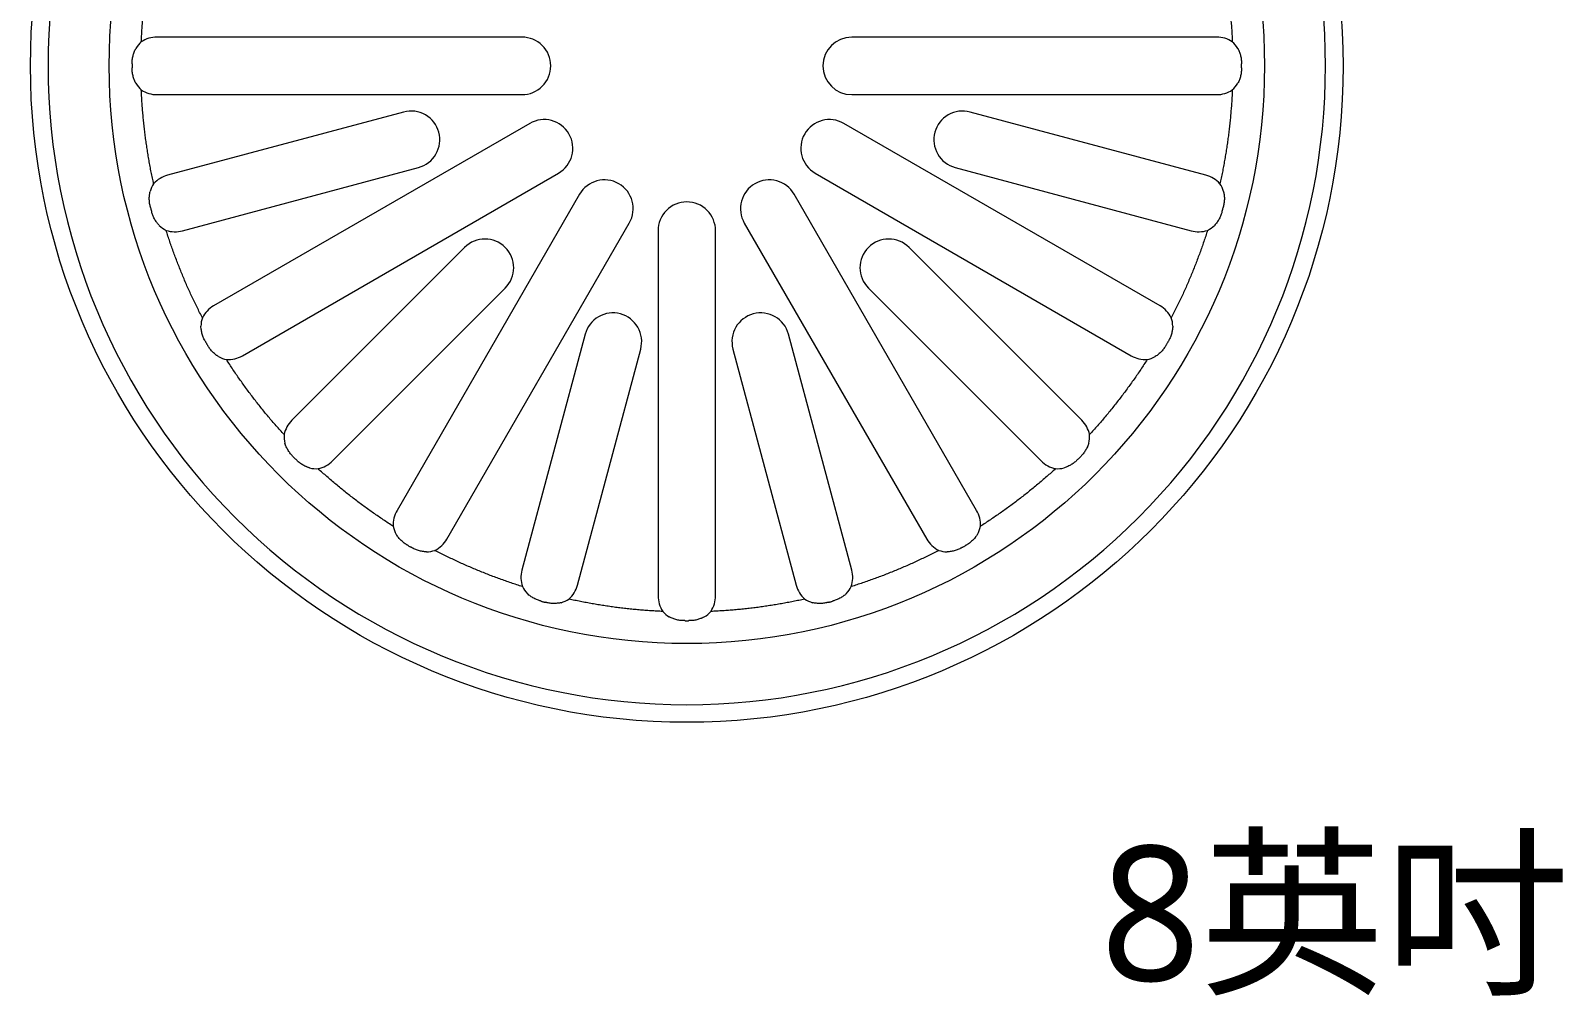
# Model space of a CAD drawing. Header units: millimetres. Extents: x 3083 to 7283, y 663 to 4579.
# Drawn here: x 3850.9 to 4077.1, y 3687.8 to 3831 of the extents above; entities that cross this region are included whole.
import ezdxf

# ---------------------------------------------------------------- set-up
doc = ezdxf.new("R2010")
doc.units = ezdxf.units.MM
doc.styles.add('微軟正黑體-20', font='Microsoft JhengHei.ttf', dxfattribs={"height": 20})

msp = doc.modelspace()

# ---------------------------------------------------------------- linework, layer by layer
at = {"lineweight": 5}
for p, q in [((3923.93, 3830.05), (3869.73, 3830.05)), ((4027.07, 3830.05), (3972.88, 3830.05)), ((3869.73, 3821.51), (3923.93, 3821.51)), ((3972.88, 3821.51), (4027.07, 3821.51)), ((3906.35, 3818.93), (3871.31, 3809.55)), ((4025.49, 3809.55), (3990.46, 3818.93)), ((3925.07, 3817.24), (3878.14, 3790.15)), ((4018.67, 3790.15), (3971.73, 3817.24)), ((3873.52, 3801.3), (3908.56, 3810.69)), ((3882.41, 3782.75), (3929.34, 3809.85)), ((3967.46, 3809.85), (4014.4, 3782.75)), ((3988.25, 3810.69), (4023.28, 3801.3)), ((3932.47, 3806.72), (3905.37, 3759.79)), ((3991.43, 3759.79), (3964.34, 3806.72)), ((3912.76, 3755.52), (3939.86, 3802.45)), ((3956.94, 3802.45), (3984.04, 3755.52)), ((3944.13, 3801.31), (3944.13, 3747.11)), ((3952.67, 3747.11), (3952.67, 3801.31)), ((3915.4, 3798.82), (3889.75, 3773.17)), ((4007.05, 3773.17), (3981.4, 3798.82)), ((3895.79, 3767.14), (3921.44, 3792.79)), ((3975.36, 3792.79), (4001.01, 3767.14)), ((3933.3, 3785.94), (3923.92, 3750.9)), ((3932.16, 3748.69), (3941.55, 3783.73)), ((3955.25, 3783.73), (3964.64, 3748.69)), ((3972.89, 3750.9), (3963.5, 3785.94))]:
    msp.add_line(p, q, dxfattribs=at)
for radius in [97.46, 85.77]:
    msp.add_circle((3948.4, 3825.78), radius, dxfattribs=at)
for points, knots in [([(4043.24, 3825.78), (4043.24, 3800.63), (4033.25, 3776.51), (3997.68, 3740.93), (3973.55, 3730.94), (3923.25, 3730.94), (3899.12, 3740.93), (3863.55, 3776.51), (3853.56, 3800.63), (3853.56, 3850.94), (3863.55, 3875.06), (3899.12, 3910.63), (3923.25, 3920.62), (3973.55, 3920.62), (3997.68, 3910.63), (4033.25, 3875.06), (4043.24, 3850.94), (4043.24, 3825.78)], [0, 0, 0, 0, 0.125, 0.125, 0.25, 0.25, 0.375, 0.375, 0.5, 0.5, 0.625, 0.625, 0.75, 0.75, 0.875, 0.875, 1, 1, 1, 1]), ([(3867.4, 3829.36), (3867.41, 3829.65), (3867.44, 3830.24), (3867.49, 3831.12), (3867.56, 3832), (3867.63, 3832.87), (3867.71, 3833.75), (3867.8, 3834.62), (3867.9, 3835.49), (3868.01, 3836.37), (3868.13, 3837.24), (3868.26, 3838.11), (3868.4, 3838.97), (3868.55, 3839.84), (3868.7, 3840.7), (3868.87, 3841.57), (3869.05, 3842.43), (3869.17, 3843.01), (3869.23, 3843.29)], [0, 0, 0, 0, 0.062629, 0.125206, 0.187739, 0.250236, 0.312703, 0.375147, 0.437577, 0.5, 0.562423, 0.624853, 0.687297, 0.749764, 0.812261, 0.874794, 0.937371, 1, 1, 1, 1]), ([(4027.57, 3843.29), (4027.63, 3843.01), (4027.76, 3842.43), (4027.93, 3841.57), (4028.1, 3840.7), (4028.25, 3839.84), (4028.4, 3838.97), (4028.54, 3838.11), (4028.67, 3837.24), (4028.79, 3836.37), (4028.9, 3835.49), (4029, 3834.62), (4029.09, 3833.75), (4029.17, 3832.87), (4029.24, 3832), (4029.31, 3831.12), (4029.36, 3830.24), (4029.39, 3829.65), (4029.4, 3829.36)], [0, 0, 0, 0, 0.062629, 0.125206, 0.187739, 0.250236, 0.312703, 0.375147, 0.437577, 0.5, 0.562423, 0.624853, 0.687297, 0.749764, 0.812261, 0.874794, 0.937371, 1, 1, 1, 1]), ([(3923.93, 3821.51), (3925.06, 3821.51), (3926.14, 3821.96), (3927.75, 3823.56), (3928.2, 3824.65), (3928.2, 3826.92), (3927.75, 3828), (3926.14, 3829.6), (3925.06, 3830.05), (3923.93, 3830.05)], [0, 0, 0, 0, 0.25, 0.25, 0.5, 0.5, 0.75, 0.75, 1, 1, 1, 1]), ([(3972.88, 3830.05), (3970.52, 3830.05), (3968.61, 3828.14), (3968.61, 3823.43), (3970.52, 3821.51), (3972.88, 3821.51)], [0, 0, 0, 0, 0.5, 0.5, 1, 1, 1, 1]), ([(3866.03, 3826.09), (3866.03, 3826.14), (3866.03, 3826.24), (3866.04, 3826.44), (3866.06, 3826.68), (3866.1, 3826.97), (3866.16, 3827.26), (3866.24, 3827.55), (3866.34, 3827.83), (3866.45, 3828.11), (3866.54, 3828.28), (3866.58, 3828.38)], [0, 0, 0, 0, 0.056345, 0.124658, 0.249629, 0.364108, 0.499576, 0.61727, 0.749624, 0.866249, 1, 1, 1, 1]), ([(4030.22, 3828.38), (4030.24, 3828.33), (4030.29, 3828.24), (4030.35, 3828.1), (4030.41, 3827.97), (4030.48, 3827.78), (4030.56, 3827.55), (4030.64, 3827.26), (4030.7, 3826.97), (4030.74, 3826.68), (4030.76, 3826.44), (4030.77, 3826.24), (4030.77, 3826.14), (4030.77, 3826.09)], [0, 0, 0, 0, 0.068534, 0.133405, 0.193969, 0.249675, 0.38202, 0.499626, 0.635108, 0.749654, 0.874925, 0.943475, 1, 1, 1, 1]), ([(3866.03, 3826.09), (3866.03, 3826.04), (3866.02, 3825.94), (3866.02, 3825.84), (3866.02, 3825.78)], [0, 0, 0, 0, 0.5004, 1, 1, 1, 1]), ([(3866.02, 3825.78), (3866.02, 3825.73), (3866.02, 3825.63), (3866.03, 3825.52), (3866.03, 3825.47)], [0, 0, 0, 0, 0.4996, 1, 1, 1, 1]), ([(3866.58, 3823.19), (3866.56, 3823.24), (3866.51, 3823.33), (3866.45, 3823.47), (3866.39, 3823.6), (3866.32, 3823.78), (3866.24, 3824.01), (3866.16, 3824.31), (3866.1, 3824.59), (3866.06, 3824.89), (3866.04, 3825.13), (3866.03, 3825.33), (3866.03, 3825.43), (3866.03, 3825.47)], [0, 0, 0, 0, 0.068534, 0.133405, 0.193969, 0.249675, 0.38202, 0.499626, 0.635108, 0.749654, 0.874925, 0.943475, 1, 1, 1, 1]), ([(4030.77, 3825.47), (4030.77, 3825.43), (4030.77, 3825.33), (4030.76, 3825.13), (4030.74, 3824.89), (4030.7, 3824.59), (4030.64, 3824.31), (4030.56, 3824.01), (4030.46, 3823.74), (4030.35, 3823.46), (4030.27, 3823.28), (4030.22, 3823.19)], [0, 0, 0, 0, 0.056345, 0.124658, 0.249629, 0.364108, 0.499576, 0.61727, 0.749624, 0.866249, 1, 1, 1, 1]), ([(4030.78, 3825.78), (4030.78, 3825.84), (4030.78, 3825.94), (4030.77, 3826.04), (4030.77, 3826.09)], [0, 0, 0, 0, 0.4996, 1, 1, 1, 1]), ([(4030.77, 3825.47), (4030.77, 3825.52), (4030.78, 3825.63), (4030.78, 3825.73), (4030.78, 3825.78)], [0, 0, 0, 0, 0.5004, 1, 1, 1, 1]), ([(3869.23, 3808.27), (3869.17, 3808.56), (3869.05, 3809.13), (3868.87, 3810), (3868.7, 3810.86), (3868.55, 3811.73), (3868.4, 3812.59), (3868.26, 3813.46), (3868.13, 3814.33), (3868.01, 3815.2), (3867.9, 3816.07), (3867.8, 3816.94), (3867.71, 3817.82), (3867.63, 3818.69), (3867.56, 3819.57), (3867.49, 3820.45), (3867.44, 3821.33), (3867.41, 3821.91), (3867.4, 3822.21)], [0, 0, 0, 0, 0.062629, 0.125206, 0.187739, 0.250236, 0.312703, 0.375147, 0.437577, 0.5, 0.562423, 0.624853, 0.687297, 0.749764, 0.812261, 0.874794, 0.937371, 1, 1, 1, 1]), ([(4029.4, 3822.21), (4029.39, 3821.91), (4029.36, 3821.33), (4029.31, 3820.45), (4029.24, 3819.57), (4029.17, 3818.69), (4029.09, 3817.82), (4029, 3816.94), (4028.9, 3816.07), (4028.79, 3815.2), (4028.67, 3814.33), (4028.54, 3813.46), (4028.4, 3812.59), (4028.25, 3811.73), (4028.1, 3810.86), (4027.93, 3810), (4027.76, 3809.13), (4027.63, 3808.56), (4027.57, 3808.27)], [0, 0, 0, 0, 0.062629, 0.125206, 0.187739, 0.250236, 0.312703, 0.375147, 0.437577, 0.5, 0.562423, 0.624853, 0.687297, 0.749764, 0.812261, 0.874794, 0.937371, 1, 1, 1, 1]), ([(3908.56, 3810.69), (3909.65, 3810.98), (3910.58, 3811.7), (3911.71, 3813.66), (3911.87, 3814.82), (3911.28, 3817.01), (3910.57, 3817.94), (3908.61, 3819.07), (3907.44, 3819.23), (3906.35, 3818.93)], [0, 0, 0, 0, 0.25, 0.25, 0.5, 0.5, 0.75, 0.75, 1, 1, 1, 1]), ([(3929.34, 3809.85), (3931.38, 3811.03), (3932.08, 3813.64), (3929.72, 3817.72), (3927.11, 3818.42), (3925.07, 3817.24)], [0, 0, 0, 0, 0.5, 0.5, 1, 1, 1, 1]), ([(3971.73, 3817.24), (3969.69, 3818.42), (3967.08, 3817.72), (3964.72, 3813.64), (3965.42, 3811.03), (3967.46, 3809.85)], [0, 0, 0, 0, 0.5, 0.5, 1, 1, 1, 1]), ([(3990.46, 3818.93), (3989.36, 3819.23), (3988.2, 3819.07), (3986.23, 3817.94), (3985.52, 3817.01), (3984.93, 3814.82), (3985.09, 3813.66), (3986.22, 3811.7), (3987.15, 3810.98), (3988.25, 3810.69)], [0, 0, 0, 0, 0.25, 0.25, 0.5, 0.5, 0.75, 0.75, 1, 1, 1, 1]), ([(3939.86, 3802.45), (3941.04, 3804.49), (3940.34, 3807.11), (3936.26, 3809.46), (3933.64, 3808.76), (3932.47, 3806.72)], [0, 0, 0, 0, 0.5, 0.5, 1, 1, 1, 1]), ([(3964.34, 3806.72), (3963.77, 3807.7), (3962.84, 3808.42), (3960.65, 3809), (3959.48, 3808.85), (3957.52, 3807.72), (3956.81, 3806.79), (3956.22, 3804.6), (3956.37, 3803.43), (3956.94, 3802.45)], [0, 0, 0, 0, 0.25, 0.25, 0.5, 0.5, 0.75, 0.75, 1, 1, 1, 1]), ([(3868.76, 3804.77), (3868.75, 3804.81), (3868.72, 3804.9), (3868.68, 3805.1), (3868.63, 3805.34), (3868.6, 3805.63), (3868.58, 3805.92), (3868.58, 3806.23), (3868.6, 3806.52), (3868.64, 3806.82), (3868.68, 3807.01), (3868.7, 3807.11)], [0, 0, 0, 0, 0.056345, 0.124658, 0.249629, 0.364108, 0.499576, 0.61727, 0.749624, 0.866249, 1, 1, 1, 1]), ([(4028.1, 3807.11), (4028.11, 3807.06), (4028.13, 3806.96), (4028.16, 3806.81), (4028.18, 3806.67), (4028.2, 3806.47), (4028.22, 3806.23), (4028.22, 3805.92), (4028.2, 3805.63), (4028.17, 3805.34), (4028.12, 3805.1), (4028.08, 3804.9), (4028.05, 3804.81), (4028.04, 3804.77)], [0, 0, 0, 0, 0.0688251, 0.1337958, 0.1942648, 0.2496751, 0.382028, 0.4996256, 0.635058, 0.7496544, 0.8749252, 0.9434679, 1, 1, 1, 1]), ([(3868.76, 3804.77), (3868.77, 3804.72), (3868.79, 3804.61), (3868.83, 3804.46), (3868.87, 3804.31), (3868.9, 3804.21), (3868.92, 3804.16)], [0, 0, 0, 0, 0.250382, 0.5, 0.749618, 1, 1, 1, 1]), ([(3870.04, 3802.1), (3870.01, 3802.14), (3869.94, 3802.22), (3869.84, 3802.34), (3869.75, 3802.45), (3869.64, 3802.61), (3869.5, 3802.81), (3869.35, 3803.07), (3869.21, 3803.33), (3869.1, 3803.6), (3869.02, 3803.83), (3868.96, 3804.02), (3868.93, 3804.12), (3868.92, 3804.16)], [0, 0, 0, 0, 0.068825, 0.133796, 0.194265, 0.249675, 0.382028, 0.499626, 0.635058, 0.749654, 0.874925, 0.943468, 1, 1, 1, 1]), ([(3952.67, 3801.31), (3952.67, 3802.44), (3952.22, 3803.53), (3950.62, 3805.13), (3949.53, 3805.58), (3947.27, 3805.58), (3946.18, 3805.13), (3944.58, 3803.53), (3944.13, 3802.44), (3944.13, 3801.31)], [0, 0, 0, 0, 0.25, 0.25, 0.5, 0.5, 0.75, 0.75, 1, 1, 1, 1]), ([(4027.88, 3804.16), (4027.87, 3804.12), (4027.84, 3804.03), (4027.79, 3803.84), (4027.7, 3803.61), (4027.59, 3803.33), (4027.46, 3803.07), (4027.3, 3802.81), (4027.14, 3802.57), (4026.96, 3802.33), (4026.83, 3802.18), (4026.76, 3802.1)], [0, 0, 0, 0, 0.056345, 0.124658, 0.249629, 0.364108, 0.499576, 0.61727, 0.749624, 0.866249, 1, 1, 1, 1]), ([(4027.88, 3804.16), (4027.9, 3804.21), (4027.93, 3804.31), (4027.97, 3804.46), (4028.01, 3804.61), (4028.03, 3804.72), (4028.04, 3804.77)], [0, 0, 0, 0, 0.250382, 0.5, 0.749618, 1, 1, 1, 1]), ([(3876.46, 3788.38), (3876.33, 3788.64), (3876.06, 3789.16), (3875.67, 3789.95), (3875.28, 3790.74), (3874.91, 3791.54), (3874.54, 3792.34), (3874.18, 3793.14), (3873.83, 3793.94), (3873.49, 3794.75), (3873.16, 3795.57), (3872.84, 3796.38), (3872.52, 3797.21), (3872.22, 3798.03), (3871.92, 3798.86), (3871.63, 3799.69), (3871.35, 3800.52), (3871.17, 3801.08), (3871.09, 3801.36)], [0, 0, 0, 0, 0.062629, 0.125206, 0.187739, 0.250236, 0.312703, 0.375147, 0.437577, 0.5, 0.562423, 0.624853, 0.687297, 0.749764, 0.812261, 0.874794, 0.937371, 1, 1, 1, 1]), ([(3921.44, 3792.79), (3923.11, 3794.45), (3923.11, 3797.16), (3919.78, 3800.49), (3917.07, 3800.49), (3915.4, 3798.82)], [0, 0, 0, 0, 0.5, 0.5, 1, 1, 1, 1]), ([(3981.4, 3798.82), (3979.73, 3800.49), (3977.03, 3800.49), (3973.69, 3797.16), (3973.69, 3794.45), (3975.36, 3792.79)], [0, 0, 0, 0, 0.5, 0.5, 1, 1, 1, 1]), ([(4025.72, 3801.36), (4025.63, 3801.08), (4025.45, 3800.52), (4025.17, 3799.69), (4024.88, 3798.86), (4024.58, 3798.03), (4024.28, 3797.21), (4023.97, 3796.38), (4023.64, 3795.57), (4023.31, 3794.75), (4022.97, 3793.94), (4022.62, 3793.14), (4022.26, 3792.34), (4021.9, 3791.54), (4021.52, 3790.74), (4021.14, 3789.95), (4020.74, 3789.16), (4020.47, 3788.64), (4020.34, 3788.38)], [0, 0, 0, 0, 0.062629, 0.125206, 0.187739, 0.250236, 0.312703, 0.375147, 0.437577, 0.5, 0.562423, 0.624853, 0.687297, 0.749764, 0.812261, 0.874794, 0.937371, 1, 1, 1, 1]), ([(3941.55, 3783.73), (3941.85, 3784.82), (3941.69, 3785.99), (3940.56, 3787.95), (3939.63, 3788.66), (3937.44, 3789.25), (3936.27, 3789.1), (3934.31, 3787.96), (3933.6, 3787.03), (3933.3, 3785.94)], [0, 0, 0, 0, 0.25, 0.25, 0.5, 0.5, 0.75, 0.75, 1, 1, 1, 1]), ([(3963.5, 3785.94), (3962.89, 3788.21), (3960.54, 3789.57), (3955.99, 3788.35), (3954.64, 3786), (3955.25, 3783.73)], [0, 0, 0, 0, 0.5, 0.5, 1, 1, 1, 1]), ([(3876.91, 3784.87), (3876.89, 3784.91), (3876.84, 3784.99), (3876.75, 3785.17), (3876.64, 3785.39), (3876.53, 3785.66), (3876.44, 3785.94), (3876.37, 3786.24), (3876.31, 3786.52), (3876.27, 3786.82), (3876.25, 3787.02), (3876.25, 3787.12)], [0, 0, 0, 0, 0.056345, 0.124658, 0.249629, 0.364108, 0.499576, 0.61727, 0.749624, 0.866249, 1, 1, 1, 1]), ([(4020.56, 3787.12), (4020.55, 3787.07), (4020.55, 3786.96), (4020.53, 3786.81), (4020.51, 3786.67), (4020.48, 3786.48), (4020.44, 3786.24), (4020.36, 3785.94), (4020.27, 3785.67), (4020.16, 3785.39), (4020.05, 3785.17), (4019.96, 3784.99), (4019.91, 3784.91), (4019.89, 3784.87)], [0, 0, 0, 0, 0.0688251, 0.1337958, 0.1942648, 0.2496751, 0.382028, 0.4996256, 0.635058, 0.7496544, 0.8749252, 0.9434679, 1, 1, 1, 1]), ([(3876.91, 3784.87), (3876.94, 3784.82), (3876.98, 3784.73), (3877.06, 3784.59), (3877.14, 3784.46), (3877.2, 3784.37), (3877.23, 3784.33)], [0, 0, 0, 0, 0.250382, 0.5, 0.749618, 1, 1, 1, 1]), ([(3878.84, 3782.63), (3878.8, 3782.66), (3878.71, 3782.71), (3878.58, 3782.8), (3878.47, 3782.89), (3878.32, 3783.01), (3878.14, 3783.17), (3877.92, 3783.38), (3877.72, 3783.6), (3877.54, 3783.84), (3877.4, 3784.04), (3877.3, 3784.2), (3877.25, 3784.29), (3877.23, 3784.33)], [0, 0, 0, 0, 0.068825, 0.133796, 0.194265, 0.249675, 0.382028, 0.499626, 0.635058, 0.749654, 0.874925, 0.943468, 1, 1, 1, 1]), ([(4019.58, 3784.33), (4019.55, 3784.29), (4019.51, 3784.21), (4019.4, 3784.04), (4019.26, 3783.84), (4019.08, 3783.6), (4018.88, 3783.39), (4018.67, 3783.17), (4018.45, 3782.98), (4018.21, 3782.79), (4018.05, 3782.68), (4017.96, 3782.63)], [0, 0, 0, 0, 0.056345, 0.124658, 0.249629, 0.364108, 0.499576, 0.61727, 0.749624, 0.866249, 1, 1, 1, 1]), ([(4019.58, 3784.33), (4019.61, 3784.37), (4019.66, 3784.46), (4019.74, 3784.59), (4019.82, 3784.73), (4019.87, 3784.82), (4019.89, 3784.87)], [0, 0, 0, 0, 0.250382, 0.5, 0.749618, 1, 1, 1, 1]), ([(3888.59, 3771.04), (3888.4, 3771.25), (3888, 3771.69), (3887.42, 3772.35), (3886.84, 3773.01), (3886.27, 3773.68), (3885.71, 3774.36), (3885.16, 3775.04), (3884.61, 3775.73), (3884.07, 3776.42), (3883.54, 3777.12), (3883.02, 3777.83), (3882.5, 3778.54), (3882, 3779.26), (3881.49, 3779.98), (3881, 3780.71), (3880.52, 3781.44), (3880.2, 3781.94), (3880.04, 3782.18)], [0, 0, 0, 0, 0.062629, 0.125206, 0.187739, 0.250236, 0.312703, 0.375147, 0.437577, 0.5, 0.562423, 0.624853, 0.687297, 0.749764, 0.812261, 0.874794, 0.937371, 1, 1, 1, 1]), ([(4016.76, 3782.18), (4016.6, 3781.94), (4016.29, 3781.44), (4015.8, 3780.71), (4015.31, 3779.98), (4014.81, 3779.26), (4014.3, 3778.54), (4013.78, 3777.83), (4013.26, 3777.12), (4012.73, 3776.42), (4012.19, 3775.73), (4011.64, 3775.04), (4011.09, 3774.36), (4010.53, 3773.68), (4009.96, 3773.01), (4009.38, 3772.35), (4008.8, 3771.69), (4008.4, 3771.25), (4008.21, 3771.04)], [0, 0, 0, 0, 0.062629, 0.125206, 0.187739, 0.250236, 0.312703, 0.375147, 0.437577, 0.5, 0.562423, 0.624853, 0.687297, 0.749764, 0.812261, 0.874794, 0.937371, 1, 1, 1, 1]), ([(3889.94, 3767.76), (3889.91, 3767.79), (3889.84, 3767.86), (3889.7, 3768.01), (3889.54, 3768.19), (3889.37, 3768.43), (3889.21, 3768.67), (3889.06, 3768.94), (3888.93, 3769.2), (3888.81, 3769.48), (3888.74, 3769.66), (3888.71, 3769.76)], [0, 0, 0, 0, 0.056345, 0.124658, 0.249629, 0.364108, 0.499576, 0.61727, 0.749624, 0.866249, 1, 1, 1, 1]), ([(4008.09, 3769.76), (4008.07, 3769.71), (4008.04, 3769.61), (4007.99, 3769.47), (4007.93, 3769.34), (4007.85, 3769.16), (4007.75, 3768.94), (4007.6, 3768.68), (4007.44, 3768.43), (4007.26, 3768.19), (4007.1, 3768.01), (4006.97, 3767.86), (4006.89, 3767.79), (4006.86, 3767.76)], [0, 0, 0, 0, 0.068825, 0.133796, 0.194265, 0.249675, 0.382028, 0.499626, 0.635058, 0.749654, 0.874925, 0.943468, 1, 1, 1, 1]), ([(3889.94, 3767.76), (3889.97, 3767.72), (3890.04, 3767.64), (3890.15, 3767.53), (3890.26, 3767.42), (3890.34, 3767.35), (3890.38, 3767.32)], [0, 0, 0, 0, 0.250382, 0.5, 0.749618, 1, 1, 1, 1]), ([(3892.38, 3766.09), (3892.33, 3766.11), (3892.23, 3766.14), (3892.09, 3766.2), (3891.96, 3766.25), (3891.78, 3766.33), (3891.56, 3766.44), (3891.29, 3766.59), (3891.05, 3766.75), (3890.81, 3766.92), (3890.63, 3767.08), (3890.48, 3767.22), (3890.41, 3767.29), (3890.38, 3767.32)], [0, 0, 0, 0, 0.068825, 0.133796, 0.194265, 0.249675, 0.382028, 0.499626, 0.635058, 0.749654, 0.874925, 0.943468, 1, 1, 1, 1]), ([(3904.8, 3757.42), (3904.55, 3757.58), (3904.06, 3757.9), (3903.33, 3758.38), (3902.6, 3758.88), (3901.87, 3759.38), (3901.16, 3759.89), (3900.45, 3760.4), (3899.74, 3760.93), (3899.04, 3761.46), (3898.35, 3761.99), (3897.66, 3762.54), (3896.98, 3763.09), (3896.3, 3763.66), (3895.63, 3764.22), (3894.96, 3764.8), (3894.31, 3765.38), (3893.87, 3765.78), (3893.65, 3765.98)], [0, 0, 0, 0, 0.062629, 0.125206, 0.187739, 0.250236, 0.312703, 0.375147, 0.437577, 0.5, 0.562423, 0.624853, 0.687297, 0.749764, 0.812261, 0.874794, 0.937371, 1, 1, 1, 1]), ([(4003.15, 3765.98), (4002.93, 3765.78), (4002.5, 3765.38), (4001.84, 3764.8), (4001.17, 3764.22), (4000.5, 3763.66), (3999.82, 3763.09), (3999.14, 3762.54), (3998.45, 3761.99), (3997.76, 3761.46), (3997.06, 3760.93), (3996.36, 3760.4), (3995.64, 3759.89), (3994.93, 3759.38), (3994.2, 3758.88), (3993.47, 3758.38), (3992.74, 3757.9), (3992.25, 3757.58), (3992, 3757.42)], [0, 0, 0, 0, 0.062629, 0.125206, 0.187739, 0.250236, 0.312703, 0.375147, 0.437577, 0.5, 0.562423, 0.624853, 0.687297, 0.749764, 0.812261, 0.874794, 0.937371, 1, 1, 1, 1]), ([(4006.42, 3767.32), (4006.39, 3767.29), (4006.32, 3767.22), (4006.18, 3767.08), (4005.99, 3766.93), (4005.75, 3766.75), (4005.51, 3766.59), (4005.24, 3766.44), (4004.98, 3766.31), (4004.71, 3766.19), (4004.52, 3766.13), (4004.42, 3766.09)], [0, 0, 0, 0, 0.056345, 0.124658, 0.249629, 0.364108, 0.499576, 0.61727, 0.749624, 0.866249, 1, 1, 1, 1]), ([(4006.42, 3767.32), (4006.46, 3767.35), (4006.54, 3767.42), (4006.65, 3767.53), (4006.76, 3767.64), (4006.83, 3767.72), (4006.86, 3767.76)], [0, 0, 0, 0, 0.2503822, 0.5, 0.7496178, 1, 1, 1, 1]), ([(3906.95, 3754.61), (3906.91, 3754.63), (3906.82, 3754.68), (3906.65, 3754.78), (3906.45, 3754.92), (3906.22, 3755.11), (3906, 3755.3), (3905.79, 3755.52), (3905.6, 3755.74), (3905.41, 3755.97), (3905.3, 3756.14), (3905.24, 3756.22)], [0, 0, 0, 0, 0.056345, 0.124658, 0.249629, 0.364108, 0.499576, 0.61727, 0.749624, 0.866249, 1, 1, 1, 1]), ([(3906.95, 3754.61), (3906.99, 3754.58), (3907.08, 3754.52), (3907.21, 3754.44), (3907.35, 3754.36), (3907.44, 3754.32), (3907.49, 3754.3)], [0, 0, 0, 0, 0.250382, 0.5, 0.749618, 1, 1, 1, 1]), ([(3989.31, 3754.3), (3989.36, 3754.32), (3989.45, 3754.36), (3989.59, 3754.44), (3989.72, 3754.52), (3989.81, 3754.58), (3989.85, 3754.61)], [0, 0, 0, 0, 0.250382, 0.5, 0.749618, 1, 1, 1, 1]), ([(3991.56, 3756.22), (3991.53, 3756.18), (3991.47, 3756.09), (3991.38, 3755.97), (3991.29, 3755.85), (3991.17, 3755.7), (3991.01, 3755.52), (3990.8, 3755.3), (3990.58, 3755.11), (3990.35, 3754.92), (3990.15, 3754.78), (3989.98, 3754.68), (3989.89, 3754.63), (3989.85, 3754.61)], [0, 0, 0, 0, 0.068825, 0.133796, 0.194265, 0.249675, 0.382028, 0.499626, 0.635058, 0.749654, 0.874925, 0.943468, 1, 1, 1, 1]), ([(3909.74, 3753.63), (3909.69, 3753.63), (3909.58, 3753.64), (3909.43, 3753.65), (3909.29, 3753.67), (3909.09, 3753.7), (3908.86, 3753.75), (3908.56, 3753.82), (3908.28, 3753.91), (3908.01, 3754.03), (3907.79, 3754.13), (3907.61, 3754.22), (3907.53, 3754.27), (3907.49, 3754.3)], [0, 0, 0, 0, 0.068825, 0.133796, 0.194265, 0.249675, 0.382028, 0.499626, 0.635058, 0.749654, 0.874925, 0.943468, 1, 1, 1, 1]), ([(3923.98, 3748.47), (3923.7, 3748.56), (3923.14, 3748.74), (3922.31, 3749.02), (3921.47, 3749.3), (3920.65, 3749.6), (3919.82, 3749.9), (3919, 3750.22), (3918.19, 3750.54), (3917.37, 3750.87), (3916.56, 3751.21), (3915.76, 3751.56), (3914.95, 3751.92), (3914.16, 3752.29), (3913.36, 3752.66), (3912.57, 3753.05), (3911.78, 3753.44), (3911.26, 3753.71), (3911, 3753.85)], [0, 0, 0, 0, 0.062629, 0.125206, 0.187739, 0.250236, 0.312703, 0.375147, 0.437577, 0.5, 0.562423, 0.624853, 0.687297, 0.749764, 0.812261, 0.874794, 0.937371, 1, 1, 1, 1]), ([(3985.8, 3753.85), (3985.54, 3753.71), (3985.02, 3753.44), (3984.23, 3753.05), (3983.44, 3752.66), (3982.65, 3752.29), (3981.85, 3751.92), (3981.05, 3751.56), (3980.24, 3751.21), (3979.43, 3750.87), (3978.62, 3750.54), (3977.8, 3750.22), (3976.98, 3749.9), (3976.15, 3749.6), (3975.33, 3749.3), (3974.49, 3749.02), (3973.66, 3748.74), (3973.1, 3748.56), (3972.82, 3748.47)], [0, 0, 0, 0, 0.062629, 0.125206, 0.187739, 0.250236, 0.312703, 0.375147, 0.437577, 0.5, 0.562423, 0.624853, 0.687297, 0.749764, 0.812261, 0.874794, 0.937371, 1, 1, 1, 1]), ([(3989.31, 3754.3), (3989.28, 3754.27), (3989.19, 3754.22), (3989.02, 3754.13), (3988.8, 3754.03), (3988.52, 3753.92), (3988.24, 3753.82), (3987.95, 3753.75), (3987.66, 3753.69), (3987.36, 3753.65), (3987.17, 3753.64), (3987.06, 3753.63)], [0, 0, 0, 0, 0.0563452, 0.1246582, 0.2496292, 0.3641077, 0.499576, 0.6172704, 0.7496241, 0.8662491, 1, 1, 1, 1]), ([(3926.78, 3746.3), (3926.74, 3746.32), (3926.64, 3746.34), (3926.45, 3746.4), (3926.22, 3746.48), (3925.95, 3746.6), (3925.69, 3746.73), (3925.43, 3746.88), (3925.19, 3747.04), (3924.94, 3747.23), (3924.8, 3747.36), (3924.72, 3747.42)], [0, 0, 0, 0, 0.056345, 0.124658, 0.249629, 0.364108, 0.499576, 0.61727, 0.749624, 0.866249, 1, 1, 1, 1]), ([(3926.78, 3746.3), (3926.83, 3746.29), (3926.93, 3746.25), (3927.08, 3746.21), (3927.23, 3746.17), (3927.33, 3746.15), (3927.38, 3746.14)], [0, 0, 0, 0, 0.250382, 0.5, 0.749618, 1, 1, 1, 1]), ([(3929.73, 3746.08), (3929.68, 3746.07), (3929.58, 3746.05), (3929.42, 3746.02), (3929.28, 3746), (3929.09, 3745.98), (3928.85, 3745.97), (3928.54, 3745.96), (3928.25, 3745.98), (3927.96, 3746.02), (3927.72, 3746.06), (3927.52, 3746.1), (3927.43, 3746.13), (3927.38, 3746.14)], [0, 0, 0, 0, 0.068825, 0.133796, 0.194265, 0.249675, 0.382028, 0.499626, 0.635058, 0.749654, 0.874925, 0.943468, 1, 1, 1, 1]), ([(3944.82, 3744.78), (3944.53, 3744.8), (3943.94, 3744.82), (3943.06, 3744.88), (3942.19, 3744.94), (3941.31, 3745.01), (3940.44, 3745.09), (3939.56, 3745.18), (3938.69, 3745.28), (3937.82, 3745.39), (3936.95, 3745.51), (3936.08, 3745.64), (3935.21, 3745.78), (3934.34, 3745.93), (3933.48, 3746.09), (3932.61, 3746.25), (3931.75, 3746.43), (3931.18, 3746.55), (3930.89, 3746.62)], [0, 0, 0, 0, 0.062629, 0.125206, 0.187739, 0.250236, 0.312703, 0.375147, 0.437577, 0.5, 0.562423, 0.624853, 0.687297, 0.749764, 0.812261, 0.874794, 0.937371, 1, 1, 1, 1]), ([(3965.91, 3746.62), (3965.62, 3746.55), (3965.05, 3746.43), (3964.19, 3746.25), (3963.32, 3746.09), (3962.46, 3745.93), (3961.59, 3745.78), (3960.72, 3745.64), (3959.85, 3745.51), (3958.98, 3745.39), (3958.11, 3745.28), (3957.24, 3745.18), (3956.37, 3745.09), (3955.49, 3745.01), (3954.61, 3744.94), (3953.74, 3744.88), (3952.86, 3744.82), (3952.27, 3744.8), (3951.98, 3744.78)], [0, 0, 0, 0, 0.062629, 0.125206, 0.187739, 0.250236, 0.312703, 0.375147, 0.437577, 0.5, 0.562423, 0.624853, 0.687297, 0.749764, 0.812261, 0.874794, 0.937371, 1, 1, 1, 1]), ([(3969.42, 3746.14), (3969.37, 3746.13), (3969.28, 3746.1), (3969.09, 3746.06), (3968.85, 3746.02), (3968.55, 3745.98), (3968.26, 3745.96), (3967.96, 3745.97), (3967.67, 3745.99), (3967.37, 3746.02), (3967.17, 3746.06), (3967.07, 3746.08)], [0, 0, 0, 0, 0.056345, 0.124658, 0.249629, 0.364108, 0.499576, 0.61727, 0.749624, 0.866249, 1, 1, 1, 1]), ([(3969.42, 3746.14), (3969.47, 3746.15), (3969.57, 3746.17), (3969.72, 3746.21), (3969.87, 3746.25), (3969.97, 3746.29), (3970.02, 3746.3)], [0, 0, 0, 0, 0.250382, 0.5, 0.749618, 1, 1, 1, 1]), ([(3972.08, 3747.42), (3972.04, 3747.39), (3971.97, 3747.32), (3971.85, 3747.22), (3971.73, 3747.13), (3971.58, 3747.02), (3971.38, 3746.88), (3971.11, 3746.73), (3970.85, 3746.6), (3970.58, 3746.48), (3970.35, 3746.4), (3970.16, 3746.34), (3970.06, 3746.32), (3970.02, 3746.3)], [0, 0, 0, 0, 0.068825, 0.133796, 0.194265, 0.249675, 0.382028, 0.499626, 0.635058, 0.749654, 0.874925, 0.943468, 1, 1, 1, 1]), ([(3948.09, 3743.42), (3948.04, 3743.42), (3947.95, 3743.42), (3947.75, 3743.42), (3947.5, 3743.44), (3947.21, 3743.48), (3946.93, 3743.54), (3946.63, 3743.63), (3946.36, 3743.72), (3946.08, 3743.83), (3945.9, 3743.92), (3945.8, 3743.96)], [0, 0, 0, 0, 0.056345, 0.124658, 0.249629, 0.364108, 0.499576, 0.61727, 0.749624, 0.866249, 1, 1, 1, 1]), ([(3948.09, 3743.42), (3948.14, 3743.41), (3948.24, 3743.41), (3948.4, 3743.4), (3948.56, 3743.41), (3948.66, 3743.41), (3948.71, 3743.42)], [0, 0, 0, 0, 0.2503822, 0.5, 0.7496178, 1, 1, 1, 1]), ([(3951, 3743.96), (3950.95, 3743.94), (3950.85, 3743.89), (3950.71, 3743.83), (3950.58, 3743.78), (3950.4, 3743.7), (3950.17, 3743.63), (3949.88, 3743.54), (3949.59, 3743.48), (3949.3, 3743.44), (3949.05, 3743.42), (3948.86, 3743.42), (3948.76, 3743.42), (3948.71, 3743.42)], [0, 0, 0, 0, 0.068825, 0.133796, 0.194265, 0.249675, 0.382028, 0.499626, 0.635058, 0.749654, 0.874925, 0.943468, 1, 1, 1, 1])]:
    msp.add_open_spline(points, degree=3, knots=knots, dxfattribs=at)
for points in [[(3867.4, 3829.36), (3867.09, 3829.09), (3866.81, 3828.76), (3866.58, 3828.38)], [(3869.73, 3830.05), (3868.9, 3830.05), (3868.09, 3829.81), (3867.4, 3829.36)], [(4029.4, 3829.36), (4028.71, 3829.81), (4027.9, 3830.05), (4027.07, 3830.05)], [(4030.22, 3828.38), (4029.99, 3828.76), (4029.72, 3829.09), (4029.4, 3829.36)], [(3866.58, 3823.19), (3866.81, 3822.81), (3867.09, 3822.48), (3867.4, 3822.21)], [(3867.4, 3822.21), (3868.09, 3821.75), (3868.9, 3821.51), (3869.73, 3821.51)], [(4027.07, 3821.51), (4027.9, 3821.51), (4028.71, 3821.75), (4029.4, 3822.21)], [(4029.4, 3822.21), (4029.72, 3822.48), (4029.99, 3822.81), (4030.22, 3823.19)], [(3871.31, 3809.55), (3870.51, 3809.33), (3869.79, 3808.89), (3869.23, 3808.27)], [(4027.57, 3808.27), (4027.01, 3808.89), (4026.29, 3809.33), (4025.49, 3809.55)], [(3869.23, 3808.27), (3869, 3807.93), (3868.82, 3807.54), (3868.7, 3807.11)], [(4028.1, 3807.11), (4027.98, 3807.54), (4027.8, 3807.93), (4027.57, 3808.27)], [(3870.04, 3802.1), (3870.36, 3801.79), (3870.71, 3801.55), (3871.09, 3801.36)], [(4025.72, 3801.36), (4026.09, 3801.55), (4026.44, 3801.79), (4026.76, 3802.1)], [(3871.09, 3801.36), (3871.87, 3801.11), (3872.72, 3801.08), (3873.52, 3801.3)], [(4023.28, 3801.3), (4024.08, 3801.08), (4024.93, 3801.11), (4025.72, 3801.36)], [(3876.46, 3788.38), (3876.33, 3787.99), (3876.26, 3787.57), (3876.25, 3787.12)], [(3878.14, 3790.15), (3877.42, 3789.73), (3876.84, 3789.12), (3876.46, 3788.38)], [(4020.34, 3788.38), (4019.96, 3789.12), (4019.38, 3789.73), (4018.67, 3790.15)], [(4020.56, 3787.12), (4020.55, 3787.57), (4020.47, 3787.99), (4020.34, 3788.38)], [(3878.84, 3782.63), (3879.23, 3782.41), (3879.63, 3782.27), (3880.04, 3782.18)], [(3880.04, 3782.18), (3880.87, 3782.14), (3881.69, 3782.34), (3882.41, 3782.75)], [(4014.4, 3782.75), (4015.11, 3782.34), (4015.93, 3782.14), (4016.76, 3782.18)], [(4016.76, 3782.18), (4017.17, 3782.27), (4017.57, 3782.41), (4017.96, 3782.63)], [(3889.75, 3773.17), (3889.17, 3772.59), (3888.77, 3771.85), (3888.59, 3771.04)], [(4008.21, 3771.04), (4008.04, 3771.85), (4007.63, 3772.59), (4007.05, 3773.17)], [(3888.59, 3771.04), (3888.57, 3770.62), (3888.61, 3770.2), (3888.71, 3769.76)], [(4008.09, 3769.76), (4008.2, 3770.2), (4008.23, 3770.62), (4008.21, 3771.04)], [(3892.38, 3766.09), (3892.81, 3765.99), (3893.24, 3765.95), (3893.65, 3765.98)], [(3893.65, 3765.98), (3894.46, 3766.15), (3895.21, 3766.55), (3895.79, 3767.14)], [(4001.01, 3767.14), (4001.59, 3766.55), (4002.34, 3766.15), (4003.15, 3765.98)], [(4003.15, 3765.98), (4003.56, 3765.95), (4003.99, 3765.99), (4004.42, 3766.09)], [(3905.37, 3759.79), (3904.95, 3759.07), (3904.76, 3758.25), (3904.8, 3757.42)], [(3992, 3757.42), (3992.04, 3758.25), (3991.85, 3759.07), (3991.43, 3759.79)], [(3904.8, 3757.42), (3904.88, 3757.01), (3905.03, 3756.61), (3905.24, 3756.22)], [(3991.56, 3756.22), (3991.77, 3756.61), (3991.92, 3757.01), (3992, 3757.42)], [(3911, 3753.85), (3911.74, 3754.22), (3912.35, 3754.8), (3912.76, 3755.52)], [(3984.04, 3755.52), (3984.45, 3754.8), (3985.07, 3754.22), (3985.8, 3753.85)], [(3909.74, 3753.63), (3910.18, 3753.64), (3910.6, 3753.71), (3911, 3753.85)], [(3985.8, 3753.85), (3986.2, 3753.71), (3986.62, 3753.64), (3987.06, 3753.63)], [(3923.92, 3750.9), (3923.7, 3750.1), (3923.72, 3749.25), (3923.98, 3748.47)], [(3972.82, 3748.47), (3973.08, 3749.25), (3973.1, 3750.1), (3972.89, 3750.9)], [(3923.98, 3748.47), (3924.16, 3748.09), (3924.41, 3747.75), (3924.72, 3747.42)], [(3930.89, 3746.62), (3931.51, 3747.17), (3931.95, 3747.89), (3932.16, 3748.69)], [(3964.64, 3748.69), (3964.85, 3747.89), (3965.29, 3747.17), (3965.91, 3746.62)], [(3972.08, 3747.42), (3972.39, 3747.75), (3972.64, 3748.09), (3972.82, 3748.47)], [(3929.73, 3746.08), (3930.16, 3746.21), (3930.54, 3746.38), (3930.89, 3746.62)], [(3944.13, 3747.11), (3944.13, 3746.29), (3944.37, 3745.48), (3944.82, 3744.78)], [(3951.98, 3744.78), (3952.43, 3745.48), (3952.67, 3746.29), (3952.67, 3747.11)], [(3965.91, 3746.62), (3966.26, 3746.38), (3966.64, 3746.21), (3967.07, 3746.08)], [(3944.82, 3744.78), (3945.1, 3744.47), (3945.42, 3744.2), (3945.8, 3743.96)], [(3951, 3743.96), (3951.38, 3744.2), (3951.7, 3744.47), (3951.98, 3744.78)]]:
    msp.add_open_spline(points, degree=3, dxfattribs=at)

# ---------------------------------------------------------------- texts
at = {"lineweight": 5, "insert": (4075.2, 3698.86), "char_height": 20, "width": 153.7636, "attachment_point": 5, "style": '微軟正黑體-20'}
msp.add_mtext('8英吋 管蓋', dxfattribs=at)

doc.saveas('drawing.dxf')
